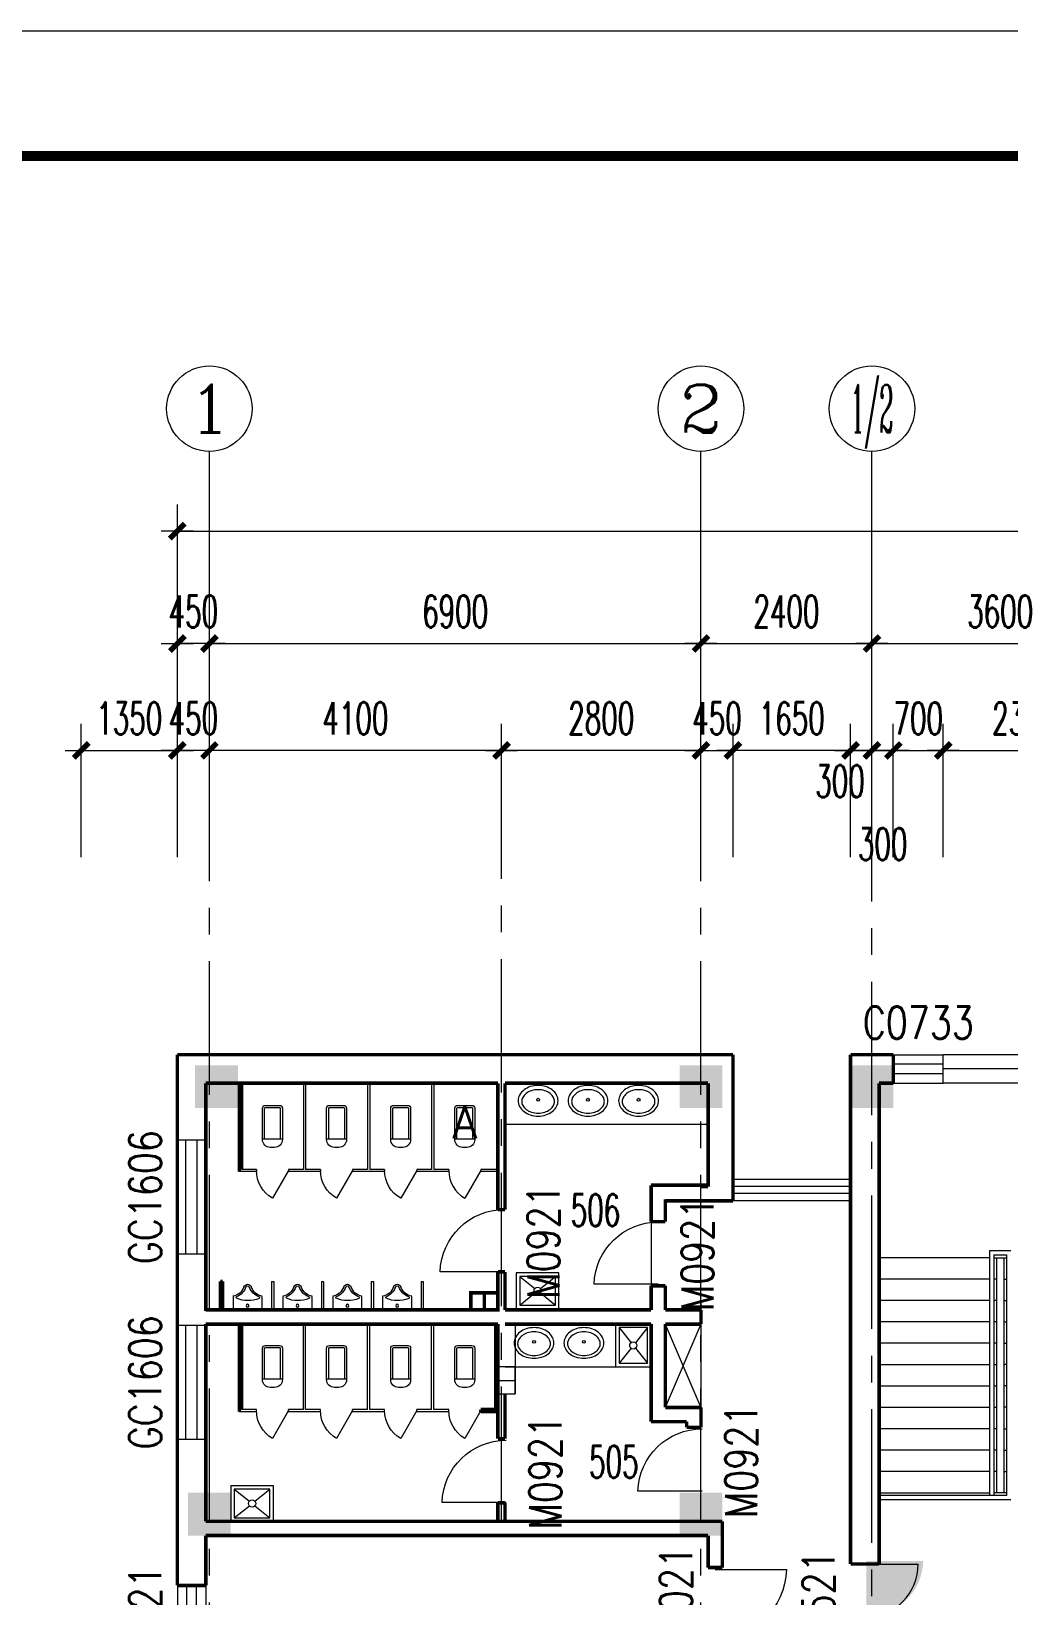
# Model space of a CAD drawing. Extents: x 1575758 to 1999219, y -897052 to -636879.
# Drawn here: x 1888748 to 1902468, y -660952 to -638991 of the extents above; entities that cross this region are included whole.
import ezdxf
from ezdxf.enums import TextEntityAlignment as Align

# ---------------------------------------------------------------- set-up
doc = ezdxf.new("R2010")
doc.units = 0
doc.header["$LTSCALE"] = 1500
doc.header["$MEASUREMENT"] = 0
doc.linetypes.add('CENTER', pattern=[2, 1.25, -0.25, 0.25, -0.25])
doc.linetypes.add('DASH', pattern=[0.35, 0.25, -0.1])
doc.layers.get('0').update_dxf_attribs({"linetype": 'CONTINUOUS', "lineweight": 5})
doc.layers.get('DEFPOINTS').update_dxf_attribs({"linetype": 'CONTINUOUS', "lineweight": 5})
for name, color, linetype, lineweight in [('AXIS', 7, 'CONTINUOUS', 5), ('AXIS_TEXT', 7, 'CONTINUOUS', 5), ('COLUMN', 7, 'CONTINUOUS', 5), ('DOTE', 7, 'CENTER', 5), ('LVTRY', 7, 'CONTINUOUS', 5), ('LVTRY_WINDOW', 7, 'CONTINUOUS', 5), ('PUB_DIM', 7, 'CONTINUOUS', 5), ('STAIR', 7, 'CONTINUOUS', 0), ('U型玻璃', 7, 'CONTINUOUS', 5), ('WALL', 7, 'CONTINUOUS', 5), ('WINDOW', 7, 'CONTINUOUS', 0), ('WINDOW_TEXT', 7, 'CONTINUOUS', 5), ('我的', 7, 'CONTINUOUS', 5)]:
    doc.layers.add(name, color=color, linetype=linetype, lineweight=lineweight)
doc.layers.add('防火门', color=10, linetype='CONTINUOUS')
doc.styles.add('_SIMPLEX', font='SIMPLEX.shx', dxfattribs={"width": 0.6})
doc.styles.add('COMPLEX', font='COMPLEX')
doc.styles.add('DIM_FONT', font='romans.shx', dxfattribs={"width": 0.6})
doc.styles.add('SIMPLEX', font='SIMPLEX.SHX', dxfattribs={"width": 0.6})
doc.dimstyles.new('NORMAL', dxfattribs={"dimscale": 1.5, "dimtxt": 300, "dimasz": 1, "dimexe": 250, "dimexo": 300, "dimgap": 150, "dimtad": 1, "dimdec": 0, "dimdsep": 46, "dimtxsty": 'DIM_FONT', "dimblk1": '_DIMX', "dimblk2": '_DIMX', "dimsah": 1, "dimcen": 2.5, "dimdle": 0.3, "dimclrd": 256, "dimclre": 256, "dimclrt": 256, "dimadec": 0, "dimazin": 0, "dimtfac": 1, "dimtdec": 0, "dimtix": 1, "dimtmove": 2, "dimatfit": 3, "dimldrblk": '_DIMX', "dimfxl": 1, "dimtvp": 1, "dimtolj": 1, "dimtzin": 0, "dimlwd": -1, "dimlwe": -1, "dimarcsym": 0})

# ---------------------------------------------------------------- blocks, each defined once
blk = doc.blocks.new('_FZH')
blk.add_solid([(0.5, -0.5), (-0.5, -0.5), (0.5, 0.5), (-0.5, 0.5)])
blk = doc.blocks.new('M_A2ZXL')
blk.add_line((-0.472, 0), (-0.472, -1))
blk.add_arc((-0.5, 0), 1, 271.6231, 0)
blk = doc.blocks.new('_GCBLK')
at = {"linetype": 'DASH'}
for p, q in [((-0.5, -0.5), (-0.5, 0.5)), ((0.5, -0.5), (0.5, 0.5)), ((-0.5, 0.2), (0.5, 0.2)), ((-0.5, -0.2), (0.5, -0.2))]:
    blk.add_line(p, q, dxfattribs=at)
at = {"layer": 'WINDOW_TEXT', "style": 'SIMPLEX', "flags": 9}
blk.add_attdef('A', text='', height=1, dxfattribs=at).set_placement((0, 1.5), align=Align.MIDDLE)
blk = doc.blocks.new('_WBLK')
for p, q in [((-0.5, 0.5), (0.5, 0.5)), ((0.5, 0.167), (-0.5, 0.167)), ((0.5, -0.167), (-0.5, -0.167)), ((-0.5, -0.5), (0.5, -0.5))]:
    blk.add_line(p, q)
at = {"layer": 'WINDOW_TEXT', "style": 'SIMPLEX', "flags": 9}
blk.add_attdef('A', text='', height=1, dxfattribs=at).set_placement((0, 1.5), align=Align.MIDDLE)
blk = doc.blocks.new('M_A3PTU')
for p, q in [((-0.5, 0), (-0.499, -0.498)), ((0.5, 0), (0.499, -0.498))]:
    blk.add_line(p, q)
for centre, start, end in [((-0.498, -0.001), 269.885, 0.0763), ((0.498, -0.001), 179.9237, 270.115)]:
    blk.add_arc(centre, 0.498, start, end)
blk = doc.blocks.new('_AXISO')
blk.add_circle((0, 0), 0.5)
at = {"layer": 'AXIS_TEXT', "style": 'COMPLEX', "width": 1.041667}
blk.add_attdef('A', text='', height=0.56, dxfattribs=at).set_placement((-0.25, -0.28), (0.25, -0.28), align=Align.FIT)
blk = doc.blocks.new('_DIMX')
blk.add_line((-150, 0), (150, 0))
at = {"const_width": 50}
blk.add_lwpolyline([(-70, -70), (70, 70)], dxfattribs=at)
blk = doc.blocks.new('*D1419')
at = {"layer": 'AXIS'}
for p, q in [((1891248, -650286), (1891248, -647211)), ((1898148, -650286), (1898148, -647211)), ((1891249, -647586), (1898146, -647586))]:
    blk.add_line(p, q, dxfattribs=at)
at = {"layer": 'DEFPOINTS', "color": 0, "lineweight": 5}
for p in [(1898148, -647586), (1891248, -650736), (1898148, -650736)]:
    blk.add_point(p, dxfattribs=at)
at = {"layer": 'AXIS', "xscale": 1.5, "yscale": 1.5, "zscale": 1.5, "rotation": 180}
blk.add_blockref('_DIMX', (1891248, -647586), dxfattribs=at)
at = {"layer": 'AXIS', "xscale": 1.5, "yscale": 1.5, "zscale": 1.5}
blk.add_blockref('_DIMX', (1898148, -647586), dxfattribs=at)
at = {"layer": 'AXIS', "insert": (1894698, -647136), "char_height": 450, "attachment_point": 5, "style": 'DIM_FONT'}
blk.add_mtext('\\A1;6900', dxfattribs=at)
blk = doc.blocks.new('*D1420')
at = {"layer": 'AXIS'}
for p, q in [((1898148, -650286), (1898148, -647211)), ((1900548, -650286), (1900548, -647211)), ((1898149, -647586), (1900546, -647586))]:
    blk.add_line(p, q, dxfattribs=at)
at = {"layer": 'DEFPOINTS', "color": 0, "lineweight": 5}
for p in [(1900548, -647586), (1898148, -650736), (1900548, -650736)]:
    blk.add_point(p, dxfattribs=at)
at = {"layer": 'AXIS', "xscale": 1.5, "yscale": 1.5, "zscale": 1.5, "rotation": 180}
blk.add_blockref('_DIMX', (1898148, -647586), dxfattribs=at)
at = {"layer": 'AXIS', "xscale": 1.5, "yscale": 1.5, "zscale": 1.5}
blk.add_blockref('_DIMX', (1900548, -647586), dxfattribs=at)
at = {"layer": 'AXIS', "insert": (1899348, -647136), "char_height": 450, "attachment_point": 5, "style": 'DIM_FONT'}
blk.add_mtext('\\A1;2400', dxfattribs=at)
blk = doc.blocks.new('*D1426')
at = {"layer": 'AXIS'}
for p, q in [((1900548, -650286), (1900548, -647211)), ((1904148, -650286), (1904148, -647211)), ((1900549, -647586), (1904146, -647586))]:
    blk.add_line(p, q, dxfattribs=at)
at = {"layer": 'DEFPOINTS', "color": 0, "lineweight": 5}
for p in [(1904148, -647586), (1900548, -650736), (1904148, -650736)]:
    blk.add_point(p, dxfattribs=at)
at = {"layer": 'AXIS', "xscale": 1.5, "yscale": 1.5, "zscale": 1.5, "rotation": 180}
blk.add_blockref('_DIMX', (1900548, -647586), dxfattribs=at)
at = {"layer": 'AXIS', "xscale": 1.5, "yscale": 1.5, "zscale": 1.5}
blk.add_blockref('_DIMX', (1904148, -647586), dxfattribs=at)
at = {"layer": 'AXIS', "insert": (1902348, -647136), "char_height": 450, "attachment_point": 5, "style": 'DIM_FONT'}
blk.add_mtext('\\A1;3600', dxfattribs=at)
blk = doc.blocks.new('*D1433')
at = {"layer": 'DEFPOINTS', "color": 0, "lineweight": 5}
for p in [(1900248, -649086), (1900248, -651036), (1900548, -651036)]:
    blk.add_point(p, dxfattribs=at)
at = {"layer": 'PUB_DIM'}
for p, q in [((1900248, -650586), (1900248, -648711)), ((1900548, -650586), (1900548, -648711)), ((1900246, -649086), (1900245, -649086)), ((1900548, -649086), (1900248, -649086)), ((1900549, -649086), (1900551, -649086))]:
    blk.add_line(p, q, dxfattribs=at)
at = {"layer": 'PUB_DIM', "xscale": 1.5, "yscale": 1.5, "zscale": 1.5}
for p, rotation in [((1900248, -649086), 8.756855357630192e-05), ((1900548, -649086), 180.0000875685536)]:
    blk.add_blockref('_DIMX', p, dxfattribs=dict(at, rotation=rotation))
at = {"layer": 'PUB_DIM', "insert": (1900100, -649518), "char_height": 450, "attachment_point": 5, "rotation": 0.0001, "style": 'DIM_FONT'}
blk.add_mtext('\\A1;300', dxfattribs=at)
blk = doc.blocks.new('*D1434')
at = {"layer": 'DEFPOINTS', "color": 0, "lineweight": 5}
for p in [(1898598, -649086), (1898598, -651036), (1900248, -651036)]:
    blk.add_point(p, dxfattribs=at)
at = {"layer": 'PUB_DIM'}
for p, q in [((1898598, -650586), (1898598, -648711)), ((1900248, -650586), (1900248, -648711)), ((1900246, -649086), (1898599, -649086))]:
    blk.add_line(p, q, dxfattribs=at)
at = {"layer": 'PUB_DIM', "xscale": 1.5, "yscale": 1.5, "zscale": 1.5}
for p, rotation in [((1898598, -649086), 179.9999999999959), ((1900248, -649086), 359.999999999996)]:
    blk.add_blockref('_DIMX', p, dxfattribs=dict(at, rotation=rotation))
at = {"layer": 'PUB_DIM', "insert": (1899423, -648636), "char_height": 450, "attachment_point": 5, "style": 'DIM_FONT'}
blk.add_mtext('\\A1;1650', dxfattribs=at)
blk = doc.blocks.new('*D1435')
at = {"layer": 'DEFPOINTS', "color": 0, "lineweight": 5}
for p in [(1895348, -649086), (1895348, -651036), (1898148, -651036)]:
    blk.add_point(p, dxfattribs=at)
at = {"layer": 'PUB_DIM'}
for p, q in [((1895348, -650586), (1895348, -648711)), ((1898148, -650586), (1898148, -648711)), ((1898146, -649086), (1895349, -649086))]:
    blk.add_line(p, q, dxfattribs=at)
at = {"layer": 'PUB_DIM', "xscale": 1.5, "yscale": 1.5, "zscale": 1.5}
for p, rotation in [((1895348, -649086), 180.0000079412416), ((1898148, -649086), 7.941241584319416e-06)]:
    blk.add_blockref('_DIMX', p, dxfattribs=dict(at, rotation=rotation))
at = {"layer": 'PUB_DIM', "insert": (1896748, -648636), "char_height": 450, "attachment_point": 5, "rotation": 0, "style": 'DIM_FONT'}
blk.add_mtext('\\A1;2800', dxfattribs=at)
blk = doc.blocks.new('*D1456')
at = {"layer": 'AXIS'}
for p, q in [((1890798, -650433), (1890798, -645632)), ((1968748, -650128), (1968748, -645632)), ((1890799, -646007), (1968746, -646007))]:
    blk.add_line(p, q, dxfattribs=at)
at = {"layer": 'DEFPOINTS', "color": 0, "lineweight": 5}
for p in [(1968748, -646007), (1968748, -650578), (1890798, -650883)]:
    blk.add_point(p, dxfattribs=at)
at = {"layer": 'AXIS', "xscale": 1.5, "yscale": 1.5, "zscale": 1.5, "rotation": 180}
blk.add_blockref('_DIMX', (1890798, -646007), dxfattribs=at)
at = {"layer": 'AXIS', "xscale": 1.5, "yscale": 1.5, "zscale": 1.5}
blk.add_blockref('_DIMX', (1968748, -646007), dxfattribs=at)
at = {"layer": 'AXIS', "insert": (1929773, -645557), "char_height": 450, "attachment_point": 5, "style": 'DIM_FONT'}
blk.add_mtext('\\A1;77950', dxfattribs=at)
blk = doc.blocks.new('*D1458')
at = {"layer": 'DEFPOINTS', "color": 0, "lineweight": 5}
for p in [(1890798, -649086), (1889448, -651036), (1890798, -651036)]:
    blk.add_point(p, dxfattribs=at)
at = {"layer": 'PUB_DIM'}
for p, q in [((1889448, -650586), (1889448, -648711)), ((1890798, -650586), (1890798, -648711)), ((1889446, -649086), (1889445, -649086)), ((1889448, -649086), (1890798, -649086)), ((1890799, -649086), (1890801, -649086))]:
    blk.add_line(p, q, dxfattribs=at)
at = {"layer": 'PUB_DIM', "xscale": 1.5, "yscale": 1.5, "zscale": 1.5}
blk.add_blockref('_DIMX', (1889448, -649086), dxfattribs=at)
at = {"layer": 'PUB_DIM', "xscale": 1.5, "yscale": 1.5, "zscale": 1.5, "rotation": 180}
blk.add_blockref('_DIMX', (1890798, -649086), dxfattribs=at)
at = {"layer": 'PUB_DIM', "insert": (1890123, -648636), "char_height": 450, "attachment_point": 5, "style": 'DIM_FONT'}
blk.add_mtext('\\A1;1350', dxfattribs=at)
blk = doc.blocks.new('*D1459')
at = {"layer": 'AXIS'}
for p, q in [((1890798, -650286), (1890798, -647211)), ((1891248, -650286), (1891248, -647211)), ((1890796, -647586), (1890795, -647586)), ((1891248, -647586), (1890798, -647586)), ((1891249, -647586), (1891251, -647586))]:
    blk.add_line(p, q, dxfattribs=at)
at = {"layer": 'DEFPOINTS', "color": 0, "lineweight": 5}
for p in [(1890798, -647586), (1890798, -650736), (1891248, -650736)]:
    blk.add_point(p, dxfattribs=at)
at = {"layer": 'AXIS', "xscale": 1.5, "yscale": 1.5, "zscale": 1.5}
blk.add_blockref('_DIMX', (1890798, -647586), dxfattribs=at)
at = {"layer": 'AXIS', "xscale": 1.5, "yscale": 1.5, "zscale": 1.5, "rotation": 180}
blk.add_blockref('_DIMX', (1891248, -647586), dxfattribs=at)
at = {"layer": 'AXIS', "insert": (1891023, -647136), "char_height": 450, "attachment_point": 5, "style": 'DIM_FONT'}
blk.add_mtext('\\A1;450', dxfattribs=at)
blk = doc.blocks.new('*D1460')
at = {"layer": 'DEFPOINTS', "color": 0, "lineweight": 5}
for p in [(1890798, -649086), (1890798, -651036), (1891248, -651036)]:
    blk.add_point(p, dxfattribs=at)
at = {"layer": 'PUB_DIM'}
for p, q in [((1890798, -650586), (1890798, -648711)), ((1891248, -650586), (1891248, -648711)), ((1890796, -649086), (1890795, -649086)), ((1891248, -649086), (1890798, -649086)), ((1891249, -649086), (1891251, -649086))]:
    blk.add_line(p, q, dxfattribs=at)
at = {"layer": 'PUB_DIM', "xscale": 1.5, "yscale": 1.5, "zscale": 1.5}
for p, rotation in [((1890798, -649086), 0.0001217643675367015), ((1891248, -649086), 180.0001217643675)]:
    blk.add_blockref('_DIMX', p, dxfattribs=dict(at, rotation=rotation))
at = {"layer": 'PUB_DIM', "insert": (1891023, -648636), "char_height": 450, "attachment_point": 5, "rotation": 0.0001, "style": 'DIM_FONT'}
blk.add_mtext('\\A1;450', dxfattribs=at)
blk = doc.blocks.new('*D1461')
at = {"layer": 'DEFPOINTS', "color": 0, "lineweight": 5}
for p in [(1898598, -649086), (1898148, -651036), (1898598, -651036)]:
    blk.add_point(p, dxfattribs=at)
at = {"layer": 'PUB_DIM'}
for p, q in [((1898148, -650586), (1898148, -648711)), ((1898598, -650586), (1898598, -648711)), ((1898146, -649086), (1898145, -649086)), ((1898148, -649086), (1898598, -649086)), ((1898599, -649086), (1898601, -649086))]:
    blk.add_line(p, q, dxfattribs=at)
at = {"layer": 'PUB_DIM', "xscale": 1.5, "yscale": 1.5, "zscale": 1.5}
for p, rotation in [((1898148, -649086), 0.0001623559828178855), ((1898598, -649086), 180.0001623559828)]:
    blk.add_blockref('_DIMX', p, dxfattribs=dict(at, rotation=rotation))
at = {"layer": 'PUB_DIM', "insert": (1898373, -648636), "char_height": 450, "attachment_point": 5, "rotation": 0.0002, "style": 'DIM_FONT'}
blk.add_mtext('\\A1;450', dxfattribs=at)
blk = doc.blocks.new('*D1480')
at = {"layer": 'DEFPOINTS', "color": 0, "lineweight": 5}
for p in [(1901548, -649087), (1900848, -651037), (1901548, -651037)]:
    blk.add_point(p, dxfattribs=at)
at = {"layer": 'PUB_DIM'}
for p, q in [((1900848, -650587), (1900848, -648712)), ((1901548, -650587), (1901548, -648712)), ((1900846, -649087), (1900845, -649087)), ((1900848, -649087), (1901548, -649087)), ((1901549, -649087), (1901551, -649087))]:
    blk.add_line(p, q, dxfattribs=at)
at = {"layer": 'PUB_DIM', "xscale": 1.5, "yscale": 1.5, "zscale": 1.5}
blk.add_blockref('_DIMX', (1900848, -649087), dxfattribs=at)
at = {"layer": 'PUB_DIM', "xscale": 1.5, "yscale": 1.5, "zscale": 1.5, "rotation": 180}
blk.add_blockref('_DIMX', (1901548, -649087), dxfattribs=at)
at = {"layer": 'PUB_DIM', "insert": (1901198, -648637), "char_height": 450, "attachment_point": 5, "style": 'DIM_FONT'}
blk.add_mtext('\\A1;700', dxfattribs=at)
blk = doc.blocks.new('*D1482')
at = {"layer": 'DEFPOINTS', "color": 0, "lineweight": 5}
for p in [(1900548, -649087), (1900548, -651037), (1900848, -651037)]:
    blk.add_point(p, dxfattribs=at)
at = {"layer": 'PUB_DIM'}
for p, q in [((1900548, -650587), (1900548, -648712)), ((1900848, -650587), (1900848, -648712)), ((1900546, -649087), (1900545, -649087)), ((1900848, -649087), (1900548, -649087)), ((1900849, -649087), (1900851, -649087))]:
    blk.add_line(p, q, dxfattribs=at)
at = {"layer": 'PUB_DIM', "xscale": 1.5, "yscale": 1.5, "zscale": 1.5}
blk.add_blockref('_DIMX', (1900548, -649087), dxfattribs=at)
at = {"layer": 'PUB_DIM', "xscale": 1.5, "yscale": 1.5, "zscale": 1.5, "rotation": 180}
blk.add_blockref('_DIMX', (1900848, -649087), dxfattribs=at)
at = {"layer": 'PUB_DIM', "insert": (1900698, -650401), "char_height": 450, "attachment_point": 5, "style": 'DIM_FONT'}
blk.add_mtext('\\A1;300', dxfattribs=at)
blk = doc.blocks.new('*D1762')
at = {"layer": 'DEFPOINTS', "color": 0, "lineweight": 5}
for p in [(1903848, -649087), (1901548, -651037), (1903848, -651037)]:
    blk.add_point(p, dxfattribs=at)
at = {"layer": 'PUB_DIM'}
for p, q in [((1901548, -650587), (1901548, -648712)), ((1903848, -650587), (1903848, -648712)), ((1901549, -649087), (1903846, -649087))]:
    blk.add_line(p, q, dxfattribs=at)
at = {"layer": 'PUB_DIM', "xscale": 1.5, "yscale": 1.5, "zscale": 1.5, "rotation": 180}
blk.add_blockref('_DIMX', (1901548, -649087), dxfattribs=at)
at = {"layer": 'PUB_DIM', "xscale": 1.5, "yscale": 1.5, "zscale": 1.5}
blk.add_blockref('_DIMX', (1903848, -649087), dxfattribs=at)
at = {"layer": 'PUB_DIM', "insert": (1902698, -648637), "char_height": 450, "attachment_point": 5, "style": 'DIM_FONT'}
blk.add_mtext('\\A1;2300', dxfattribs=at)
blk = doc.blocks.new('_LV6')
for p, q in [((-140, -340), (-140, -780)), ((-110, -340), (-110, -770)), ((100, -300), (-100, -300)), ((100, -330), (-100, -330)), ((110, -770), (110, -340)), ((140, -780), (140, -340)), ((140, -770), (-140, -770)), ((-30, -890), (30, -890))]:
    blk.add_line(p, q)
for centre, radius, start, end in [((-100, -340), 40, 90, 180), ((-100, -340), 10, 90, 180), ((100, -340), 40, 0, 90), ((100, -340), 10, 0, 90), ((-30, -780), 110, 180, 270), ((30, -780), 110, 270, 0)]:
    blk.add_arc(centre, radius, start, end)
blk = doc.blocks.new('_DBLK')
blk.add_line((-0.5, 0), (0, -0.866))
blk.add_arc((-0.5, 0), 1, 300, 0)
at = {"layer": 'WINDOW_TEXT', "style": 'SIMPLEX', "flags": 9}
blk.add_attdef('A', text='', height=1, dxfattribs=at).set_placement((0, 1.5), align=Align.MIDDLE)
blk = doc.blocks.new('_LV3')
for points in [[(280, -265, 0.12431), (260, -186, 0.105707), (198, -113, 0.086941), (110, -67, 0.077137), (0, -50, 0.077137), (-110, -67, 0.086941), (-198, -113, 0.105707), (-260, -186, 0.12431), (-280, -265, 0.12431), (-260, -344, 0.105707), (-198, -417, 0.086941), (-110, -463, 0.077137), (0, -480, 0.077137), (110, -463, 0.086941), (198, -417, 0.105707), (260, -344, 0.12431)], [(230, -275, 0.12431), (216, -220, 0.105707), (168, -163, 0.086941), (95, -125, 0.077137), (0, -110, 0.077137), (-95, -125, 0.086941), (-168, -163, 0.105707), (-216, -220, 0.12431), (-230, -275, 0.12431), (-216, -330, 0.105707), (-168, -387, 0.086941), (-95, -425, 0.077137), (0, -440, 0.077137), (95, -425, 0.086941), (168, -387, 0.105707), (216, -330, 0.12431)]]:
    blk.add_lwpolyline(points, format="xyb", close=True)
blk.add_circle((0, -250), 20)
blk = doc.blocks.new('_LV8')
for p, q in [((-205, 0), (205, 0)), ((-205, -191), (-205, 0)), ((205, 0), (205, -191))]:
    blk.add_line(p, q)
blk.add_circle((0, -60), 20)
for centre, radius, start, end in [((-243, -391), 203, 19.2639, 79.2894), ((-152, -175), 10, 114.1084, 248.1394), ((5, -526), 395, 66.6675, 114.1084), ((-243, -401), 233, 19.2639, 68.1394), ((243, -401), 233, 110.4941, 160.7361), ((243, -391), 203, 100.7106, 160.7361), ((158, -173), 10, 290.4941, 66.6675), ((0, -306), 54, 199.2639, 269.7777), ((0, -316), 24, 199.2639, 269.4998), ((0, -306), 54, 270.2223, 340.7361), ((0, -316), 24, 270.5002, 340.7361)]:
    blk.add_arc(centre, radius, start, end)
blk = doc.blocks.new('_LV12')
for p, q in [((-250, -50), (-39, -219)), ((39, -219), (250, -50)), ((-250, -450), (-39, -281)), ((39, -281), (250, -450))]:
    blk.add_line(p, q)
for points in [[(300, -500), (300, 0), (-300, 0), (-300, -500)], [(250, -450), (250, -50), (-250, -50), (-250, -450)]]:
    blk.add_lwpolyline(points, close=True)
blk.add_circle((0, -250), 50)
blk = doc.blocks.new('*D2274')
at = {"layer": 'DEFPOINTS', "color": 0, "lineweight": 5}
for p in [(1891248, -649086), (1891248, -651036), (1895348, -651036)]:
    blk.add_point(p, dxfattribs=at)
at = {"layer": 'PUB_DIM'}
for p, q in [((1891248, -650586), (1891248, -648711)), ((1895348, -650586), (1895348, -648711)), ((1895346, -649086), (1891249, -649086))]:
    blk.add_line(p, q, dxfattribs=at)
at = {"layer": 'PUB_DIM', "xscale": 1.5, "yscale": 1.5, "zscale": 1.5}
for p, rotation in [((1891248, -649086), 180.0000079412412), ((1895348, -649086), 7.941241264575183e-06)]:
    blk.add_blockref('_DIMX', p, dxfattribs=dict(at, rotation=rotation))
at = {"layer": 'PUB_DIM', "insert": (1893298, -648636), "char_height": 450, "attachment_point": 5, "rotation": 0, "style": 'DIM_FONT'}
blk.add_mtext('\\A1;4100', dxfattribs=at)

msp = doc.modelspace()

# ---------------------------------------------------------------- hatches: boundary and pattern name
at = {"layer": '防火门'}
msp.add_hatch(color=256, dxfattribs=at).paths.add_polyline_path([(1900468.9, -660463), (1901268.6, -660463, -0.4059403), (1900468.9, -661240.3)])

# ---------------------------------------------------------------- linework, layer by layer
msp.add_line((1895057.8, -654983.9), (1894832.8, -655373.6))
msp.add_arc((1895057.8, -654983.9), 450, 180, 240)
at = {"layer": 'AXIS'}
for p, q in [((1891247.8, -650736.4), (1891247.8, -644888.5)), ((1898147.8, -650736.4), (1898147.8, -644888.5)), ((1900547.8, -650736.4), (1900547.8, -644888.5))]:
    msp.add_line(p, q, dxfattribs=at)
at = {"layer": 'AXIS', "color": 250}
msp.add_lwpolyline([(1862498, -638991.1), (1862498, -740304.5), (1999218.5, -740304.5), (1999218.5, -638991.1)], close=True, dxfattribs=at)
at = {"layer": 'AXIS', "color": 0, "const_width": 140.2}
msp.add_lwpolyline([(1864250.8, -640743.9), (1864250.8, -738551.6), (1997465.7, -738551.6), (1997465.7, -640743.9)], close=True, dxfattribs=at)
at = {"layer": 'DOTE'}
for p, q in [((1895347.8, -659889.3), (1895347.8, -650132.7)), ((1891247.8, -713920.8), (1891247.8, -650709.5)), ((1898147.8, -713920.8), (1898147.8, -650709.5)), ((1900547.8, -696208), (1900547.8, -650709.5))]:
    msp.add_line(p, q, dxfattribs=at)
at = {"layer": 'LVTRY'}
for p, q in [((1892567.8, -653768.9), (1892567.8, -654968.9)), ((1892597.8, -653768.9), (1892597.8, -654968.9)), ((1893467.8, -653768.9), (1893467.8, -654968.9)), ((1893497.8, -653768.9), (1893497.8, -654968.9)), ((1894367.8, -653768.9), (1894367.8, -654968.9)), ((1894397.8, -653768.9), (1894397.8, -654968.9)), ((1898247.8, -654339.3), (1895397.8, -654339.3)), ((1891907.8, -654998.9), (1891667.8, -654998.9)), ((1891907.8, -654968.9), (1891697.8, -654968.9)), ((1891907.8, -654968.9), (1891907.8, -654998.9)), ((1892357.8, -654968.9), (1892357.8, -654998.9)), ((1892567.8, -654968.9), (1892357.8, -654968.9)), ((1892807.8, -654998.9), (1892357.8, -654998.9)), ((1892807.8, -654968.9), (1892597.8, -654968.9)), ((1892807.8, -654968.9), (1892807.8, -654998.9)), ((1893257.8, -654968.9), (1893257.8, -654998.9)), ((1893467.8, -654968.9), (1893257.8, -654968.9)), ((1893707.8, -654998.9), (1893257.8, -654998.9)), ((1893707.8, -654968.9), (1893497.8, -654968.9)), ((1893707.8, -654968.9), (1893707.8, -654998.9)), ((1894157.8, -654968.9), (1894157.8, -654998.9)), ((1894367.8, -654968.9), (1894157.8, -654968.9)), ((1894607.8, -654998.9), (1894157.8, -654998.9)), ((1894607.8, -654968.9), (1894397.8, -654968.9)), ((1894607.8, -654968.9), (1894607.8, -654998.9)), ((1895057.8, -654968.9), (1895057.8, -654998.9)), ((1895267.8, -654968.9), (1895057.8, -654968.9)), ((1895297.8, -654998.9), (1895057.8, -654998.9)), ((1892120.2, -656541.1), (1892120.2, -656941.1)), ((1892120.2, -656541.1), (1892150.2, -656541.1)), ((1892150.2, -656541.1), (1892150.2, -656941.1)), ((1892820.2, -656541.1), (1892820.2, -656941.1)), ((1892820.2, -656541.1), (1892850.2, -656541.1)), ((1892850.2, -656541.1), (1892850.2, -656941.1)), ((1893520.2, -656541.1), (1893520.2, -656941.1)), ((1893520.2, -656541.1), (1893550.2, -656541.1)), ((1893550.2, -656541.1), (1893550.2, -656941.1)), ((1894220.2, -656541.1), (1894220.2, -656941.1)), ((1894220.2, -656541.1), (1894250.2, -656541.1)), ((1894250.2, -656541.1), (1894250.2, -656941.1)), ((1898147.8, -656839.3), (1898147.8, -658489.3)), ((1892567.8, -658339.3), (1892567.8, -657139.3)), ((1892597.8, -658339.3), (1892597.8, -657139.3)), ((1893467.8, -658339.3), (1893467.8, -657139.3)), ((1893497.8, -658339.3), (1893497.8, -657139.3)), ((1894367.8, -658339.3), (1894367.8, -657139.3)), ((1894397.8, -658339.3), (1894397.8, -657139.3)), ((1895397.8, -657739.3), (1897447.8, -657739.3)), ((1891907.8, -658369.3), (1891667.8, -658369.3)), ((1891907.8, -658339.3), (1891697.8, -658339.3)), ((1891907.8, -658369.3), (1891907.8, -658339.3)), ((1892357.8, -658369.3), (1892357.8, -658339.3)), ((1892567.8, -658339.3), (1892357.8, -658339.3)), ((1892807.8, -658369.3), (1892357.8, -658369.3)), ((1892807.8, -658339.3), (1892597.8, -658339.3)), ((1892807.8, -658369.3), (1892807.8, -658339.3)), ((1893257.8, -658369.3), (1893257.8, -658339.3)), ((1893467.8, -658339.3), (1893257.8, -658339.3)), ((1893707.8, -658369.3), (1893257.8, -658369.3)), ((1893707.8, -658339.3), (1893497.8, -658339.3)), ((1893707.8, -658369.3), (1893707.8, -658339.3)), ((1894157.8, -658369.3), (1894157.8, -658339.3)), ((1894367.8, -658339.3), (1894157.8, -658339.3)), ((1894607.8, -658369.3), (1894157.8, -658369.3)), ((1894607.8, -658339.3), (1894397.8, -658339.3)), ((1894607.8, -658369.3), (1894607.8, -658339.3))]:
    msp.add_line(p, q, dxfattribs=at)
at = {"layer": 'LVTRY', "const_width": 50}
for points in [[(1891667.8, -653768.9), (1891667.8, -654998.9)], [(1891697.8, -653768.9), (1891697.8, -654968.9)], [(1891402.7, -656541.1), (1891432.7, -656541.1)], [(1891402.7, -656541.1), (1891402.7, -656941.1)], [(1891432.7, -656541.1), (1891432.7, -656941.1)], [(1891667.8, -658369.3), (1891667.8, -657139.3)], [(1891697.8, -658339.3), (1891697.8, -657139.3)], [(1895267.8, -658339.3), (1895267.8, -657139.3)], [(1895297.8, -658369.3), (1895297.8, -657139.3)], [(1895267.8, -658339.3), (1895057.8, -658339.3)], [(1895057.8, -658369.3), (1895057.8, -658339.3)], [(1895297.8, -658369.3), (1895057.8, -658369.3)]]:
    msp.add_lwpolyline(points, dxfattribs=at)
at = {"layer": 'STAIR'}
for p, q in [((1897447.8, -655651.3), (1897447.8, -656651.3)), ((1902197.8, -656107.9), (1902197.8, -659547.9)), ((1902197.8, -656107.9), (1902497.8, -656107.9)), ((1902257.8, -656167.9), (1902257.8, -659547.9)), ((1902257.8, -656167.9), (1902437.8, -656167.9)), ((1902437.8, -656167.9), (1902437.8, -659547.9)), ((1902197.8, -656207.9), (1900647.8, -656207.9)), ((1902257.8, -656207.9), (1902437.8, -656207.9)), ((1902297.8, -656207.9), (1902297.8, -659507.9)), ((1902397.8, -656207.9), (1902397.8, -659507.9)), ((1902197.8, -656507.9), (1900647.8, -656507.9)), ((1902297.8, -656507.9), (1902257.8, -656507.9)), ((1902397.8, -656507.9), (1902437.8, -656507.9)), ((1902197.8, -656807.9), (1900647.8, -656807.9)), ((1902297.8, -656807.9), (1902257.8, -656807.9)), ((1902397.8, -656807.9), (1902437.8, -656807.9)), ((1902197.8, -657107.9), (1900647.8, -657107.9)), ((1902297.8, -657107.9), (1902257.8, -657107.9)), ((1902397.8, -657107.9), (1902437.8, -657107.9)), ((1902197.8, -657407.9), (1900647.8, -657407.9)), ((1902297.8, -657407.9), (1902257.8, -657407.9)), ((1902397.8, -657407.9), (1902437.8, -657407.9)), ((1900647.8, -657707.9), (1902197.8, -657707.9)), ((1902257.8, -657707.9), (1902297.8, -657707.9)), ((1902437.8, -657707.9), (1902397.8, -657707.9)), ((1900647.8, -658007.9), (1902197.8, -658007.9)), ((1902257.8, -658007.9), (1902297.8, -658007.9)), ((1902437.8, -658007.9), (1902397.8, -658007.9)), ((1900647.8, -658307.9), (1902197.8, -658307.9)), ((1902257.8, -658307.9), (1902297.8, -658307.9)), ((1902437.8, -658307.9), (1902397.8, -658307.9)), ((1902197.8, -658607.9), (1900647.8, -658607.9)), ((1902297.8, -658607.9), (1902257.8, -658607.9)), ((1902397.8, -658607.9), (1902437.8, -658607.9)), ((1902197.8, -658907.9), (1900647.8, -658907.9)), ((1902297.8, -658907.9), (1902257.8, -658907.9)), ((1902397.8, -658907.9), (1902437.8, -658907.9)), ((1902197.8, -659207.9), (1900647.8, -659207.9)), ((1902297.8, -659207.9), (1902257.8, -659207.9)), ((1902397.8, -659207.9), (1902437.8, -659207.9)), ((1900647.8, -659507.9), (1902197.8, -659507.9)), ((1902437.8, -659547.9), (1900647.8, -659547.9)), ((1902497.8, -659607.9), (1900647.8, -659607.9)), ((1902437.8, -659507.9), (1902257.8, -659507.9))]:
    msp.add_line(p, q, dxfattribs=at)
at = {"layer": 'STAIR', "const_width": 50}
msp.add_lwpolyline([(1900647.8, -656207.9), (1900647.8, -659507.9)], dxfattribs=at)
at = {"layer": 'U型玻璃'}
for p, q in [((1900247.8, -655107.9), (1898597.8, -655107.9)), ((1900247.8, -655207.9), (1898597.8, -655207.9)), ((1900247.8, -655207.9), (1898597.8, -655207.9)), ((1900247.8, -655307.9), (1898597.8, -655307.9)), ((1900247.8, -655407.9), (1898597.8, -655407.9))]:
    msp.add_line(p, q, dxfattribs=at)
at = {"layer": 'WALL'}
for p, q in [((1895537.8, -657139.3), (1895537.8, -658119.9)), ((1897647.8, -657139.3), (1898147.8, -658309.3)), ((1898147.8, -657139.3), (1897647.8, -658309.3)), ((1895297.8, -657929.9), (1895537.8, -657929.9))]:
    msp.add_line(p, q, dxfattribs=at)
at = {"layer": 'WALL', "const_width": 50}
for points in [[(1898597.8, -653357.9), (1890797.8, -653357.9)], [(1890797.8, -660807.9), (1890797.8, -653357.9)], [(1898597.8, -655407.9), (1898597.8, -653357.9)], [(1900847.8, -653357.9), (1900247.8, -653357.9)], [(1900247.8, -653357.9), (1900247.8, -660507.9)], [(1900847.8, -653757.9), (1900847.8, -653357.9)], [(1895297.8, -653757.9), (1891197.8, -653757.9)], [(1891197.8, -656957.9), (1891197.8, -653757.9)], [(1895297.8, -655532.4), (1895297.8, -653757.9)], [(1895297.8, -653768.9), (1895297.8, -654998.9)], [(1898247.8, -653757.9), (1895397.8, -653757.9)], [(1895397.8, -653757.9), (1895397.8, -655532.4)], [(1898247.8, -655207.9), (1898247.8, -653757.9)], [(1900847.8, -653757.9), (1900647.8, -653757.9)], [(1900647.8, -660507.9), (1900647.8, -653757.9)], [(1897447.8, -655189.3), (1897447.8, -655701.3)], [(1898247.8, -655189.3), (1897447.8, -655189.3)], [(1898247.8, -655207.9), (1898147.8, -655207.9)], [(1895397.8, -655532.4), (1895297.8, -655532.4)], [(1897647.8, -655389.3), (1897647.8, -655651.3)], [(1897647.8, -655389.3), (1897647.8, -655701.3)], [(1898597.8, -655407.9), (1897647.8, -655407.9)], [(1897447.8, -655701.3), (1897647.8, -655701.3)], [(1895397.8, -656405.8), (1895297.8, -656405.8)], [(1895297.8, -656939.3), (1895297.8, -656405.8)], [(1895397.8, -656405.8), (1895397.8, -656939.3)], [(1897447.8, -656601.3), (1897447.8, -656939.3)], [(1897447.8, -656601.3), (1897647.8, -656601.3)], [(1897647.8, -656601.3), (1897647.8, -656939.3)], [(1894917.8, -656699.3), (1894917.8, -656939.3), (1895297.8, -656939.3), (1895297.8, -656699.3), (1894917.8, -656699.3)], [(1895107.8, -656939.3), (1895107.8, -656699.3)], [(1895297.8, -656939.3), (1891197.8, -656939.3)], [(1897447.8, -656939.3), (1895397.8, -656939.3)], [(1898147.8, -656939.3), (1897647.8, -656939.3)], [(1898147.8, -656939.3), (1897647.8, -656939.3)], [(1898147.8, -656939.3), (1898147.8, -657139.3)], [(1898147.8, -656939.3), (1898147.8, -657139.3)], [(1895297.8, -657139.3), (1891197.8, -657139.3)], [(1891197.8, -657157.9), (1891197.8, -659907.9)], [(1895297.8, -658749.3), (1895297.8, -657139.3)], [(1897447.8, -657139.3), (1895397.8, -657139.3)], [(1897447.8, -657139.3), (1897447.8, -658509.4)], [(1898147.8, -657139.3), (1897647.8, -657139.3)], [(1898147.8, -657139.3), (1897647.8, -657139.3)], [(1897647.8, -657139.3), (1897647.8, -658309.3)], [(1895397.8, -658119.9), (1895397.8, -658749.3)], [(1897647.8, -658309.3), (1898147.8, -658309.3)], [(1898147.8, -658309.3), (1898147.8, -658589.3)], [(1897447.8, -658509.4), (1897947.8, -658509.4)], [(1897947.8, -658509.4), (1897947.8, -658589.3)], [(1897947.8, -658589.3), (1898147.8, -658589.3)], [(1898147.8, -658509.3), (1898147.8, -658589.3)], [(1895397.8, -658749.3), (1895297.8, -658749.3)], [(1895397.8, -659649.3), (1895297.8, -659649.3)], [(1895297.8, -659889.3), (1895297.8, -659649.3)], [(1895397.8, -659649.3), (1895397.8, -659889.3)], [(1898447.8, -659907.9), (1898447.8, -660557.9)], [(1891197.8, -660107.9), (1891197.8, -660807.9)], [(1891197.8, -660107.9), (1898247.8, -660107.9)], [(1898247.8, -660107.9), (1898247.8, -660557.9)], [(1898247.8, -660557.9), (1898447.8, -660557.9)], [(1900247.8, -660507.9), (1900647.8, -660507.9)], [(1891197.8, -660807.9), (1890797.8, -660807.9)]]:
    msp.add_lwpolyline(points, dxfattribs=at)
at = {"layer": 'WALL', "const_width": 50, "elevation": 0}
msp.add_lwpolyline([(1891197.8, -657439.3), (1891197.8, -657139.3)], dxfattribs=at)
at = {"layer": 'WALL'}
msp.add_lwpolyline([(1895537.8, -657739.9), (1895297.8, -657739.9), (1895297.8, -658119.9), (1895537.8, -658119.9), (1895537.8, -657739.9)], dxfattribs=at)
at = {"layer": 'WALL', "lineweight": 100, "const_width": 50}
msp.add_lwpolyline([(1891197.8, -659907.9), (1898447.8, -659907.9)], dxfattribs=at)
at = {"layer": 'WINDOW'}
for p, q in [((1901547.8, -653757.9), (1901547.8, -653357.9)), ((1903847.8, -653357.9), (1901547.8, -653357.9)), ((1903847.8, -653557.9), (1901547.8, -653557.9)), ((1903847.8, -653757.9), (1901547.8, -653757.9))]:
    msp.add_line(p, q, dxfattribs=at)

# ---------------------------------------------------------------- block references
at = {"layer": 'AXIS'}
ref = msp.add_blockref('_AXISO', (1891247.8, -644288.5), dxfattribs=dict(at, xscale=1200, yscale=1200, zscale=1200))
ref.add_attrib('A', '1', dxfattribs={"layer": 'AXIS_TEXT', "height": 672, "style": 'COMPLEX', "width": 2.083333}).set_placement((1890947.8, -644624.5), (1891547.8, -644624.5), align=Align.FIT)
ref = msp.add_blockref('_AXISO', (1898147.8, -644288.5), dxfattribs=dict(at, xscale=1200, yscale=1200, zscale=1200))
ref.add_attrib('A', '2', dxfattribs={"layer": 'AXIS_TEXT', "height": 672, "style": 'COMPLEX', "width": 1.339286}).set_placement((1897847.8, -644624.5), (1898447.8, -644624.5), align=Align.FIT)
ref = msp.add_blockref('_AXISO', (1900547.8, -644288.5), dxfattribs=dict(at, xscale=1200, yscale=1200, zscale=1200))
ref.add_attrib('A', '1/2', dxfattribs={"layer": 'AXIS_TEXT', "height": 672, "style": 'COMPLEX', "width": 0.367647}).set_placement((1900247.8, -644624.5), (1900847.8, -644624.5), align=Align.FIT)
at = {"layer": 'COLUMN', "xscale": 600, "yscale": 600, "zscale": 600}
for p in [(1891347.8, -653807.9), (1898147.8, -653807.9), (1900547.8, -653808), (1891247.8, -659807.9), (1898147.8, -659807.9)]:
    msp.add_blockref('_FZH', p, dxfattribs=at)
at = {"layer": 'LVTRY'}
for name, p in [('_LV3', (1895862.1, -653739.3)), ('_LV3', (1896562.1, -653739.3)), ('_LV3', (1897272.6, -653739.3)), ('_LV12', (1895854.7, -656421.7)), ('_LV3', (1895804.8, -657139.3)), ('_LV3', (1896504.8, -657139.3)), ('_LV12', (1891847.8, -659407.9))]:
    msp.add_blockref(name, p, dxfattribs=at)
at = {"layer": 'LVTRY', "xscale": -1}
for p in [(1892132.8, -653768.9), (1893032.8, -653768.9), (1893932.8, -653768.9), (1894832.8, -653768.9), (1892132.8, -657139.3), (1893032.8, -657139.3), (1893932.8, -657139.3), (1894832.8, -657139.3)]:
    msp.add_blockref('_LV6', p, dxfattribs=at)
at = {"layer": 'LVTRY', "xscale": -1, "rotation": 180}
for p in [(1891784.4, -656941.1), (1892484.4, -656941.1), (1893184.4, -656941.1), (1893884.4, -656941.1)]:
    msp.add_blockref('_LV8', p, dxfattribs=at)
at = {"layer": 'LVTRY', "rotation": 270}
msp.add_blockref('_LV12', (1897447.8, -657439.3), dxfattribs=at)
at = {"layer": 'LVTRY_WINDOW', "xscale": -450, "yscale": 450, "zscale": 450}
for p in [(1892132.8, -654983.9), (1893032.8, -654983.9), (1893932.8, -654983.9), (1892132.8, -658354.3), (1893032.8, -658354.3), (1893932.8, -658354.3), (1894832.8, -658354.3)]:
    msp.add_blockref('_DBLK', p, dxfattribs=at)
at = {"layer": 'WINDOW'}
ref = msp.add_blockref('_WBLK', (1901197.8, -653557.9), dxfattribs=dict(at, xscale=700, yscale=400, zscale=700))
ref.add_attrib('A', 'C0733', dxfattribs={"layer": 'WINDOW_TEXT', "height": 450, "style": '_SIMPLEX', "width": 0.8, "flags": 8}).set_placement((1901197.8, -652907.9), align=Align.MIDDLE)
ref = msp.add_blockref('_GCBLK', (1890997.8, -655357.9), dxfattribs=dict(at, xscale=1600, yscale=400.000000004191, zscale=1600, rotation=90))
ref.add_attrib('A', 'GC1606', dxfattribs={"layer": 'WINDOW_TEXT', "height": 450, "rotation": 90, "style": '_SIMPLEX', "width": 0.8, "flags": 8}).set_placement((1890347.8, -655357.9), align=Align.MIDDLE)
ref = msp.add_blockref('M_A2ZXL', (1895386.4, -655981.2), dxfattribs=dict(at, xscale=-900, yscale=900, zscale=900, rotation=270))
ref.add_attrib('A', 'M0921', dxfattribs={"layer": 'WINDOW_TEXT', "height": 450, "rotation": 90, "style": '_SIMPLEX', "width": 0.8, "flags": 8}).set_placement((1895936.4, -655981.2), align=Align.MIDDLE)
ref = msp.add_blockref('M_A2ZXL', (1897547.8, -656156.1), dxfattribs=dict(at, xscale=-900, yscale=900, zscale=900, rotation=270))
ref.add_attrib('A', 'M0921', dxfattribs={"layer": 'WINDOW_TEXT', "height": 450, "rotation": 90, "style": '_SIMPLEX', "width": 0.8, "flags": 8}).set_placement((1898097.8, -656156.1), align=Align.MIDDLE)
ref = msp.add_blockref('_GCBLK', (1890997.8, -657957.9), dxfattribs=dict(at, xscale=1600, yscale=400.000000004191, zscale=1600, rotation=90))
ref.add_attrib('A', 'GC1606', dxfattribs={"layer": 'WINDOW_TEXT', "height": 450, "rotation": 90, "style": '_SIMPLEX', "width": 0.8, "flags": 8}).set_placement((1890347.8, -657957.9), align=Align.MIDDLE)
ref = msp.add_blockref('M_A2ZXL', (1898163.5, -659060.1), dxfattribs=dict(at, xscale=-900, yscale=900, zscale=900, rotation=270))
ref.add_attrib('A', 'M0921', dxfattribs={"layer": 'WINDOW_TEXT', "height": 450, "rotation": 90, "style": '_SIMPLEX', "width": 0.8, "flags": 8}).set_placement((1898713.5, -659060.1), align=Align.MIDDLE)
ref = msp.add_blockref('M_A2ZXL', (1895413.5, -659220.1), dxfattribs=dict(at, xscale=-900, yscale=900, zscale=900, rotation=270))
ref.add_attrib('A', 'M0921', dxfattribs={"layer": 'WINDOW_TEXT', "height": 450, "rotation": 90, "style": '_SIMPLEX', "width": 0.8, "flags": 8}).set_placement((1895963.5, -659220.1), align=Align.MIDDLE)
ref = msp.add_blockref('M_A2ZXL', (1898347.8, -661057.9), dxfattribs=dict(at, xscale=-1000, yscale=1000, zscale=1000, rotation=90))
ref.add_attrib('A', 'M1021', dxfattribs={"layer": 'WINDOW_TEXT', "height": 450, "rotation": 90, "style": '_SIMPLEX', "width": 0.8, "flags": 8}).set_placement((1897797.8, -661057.9), align=Align.MIDDLE)
ref = msp.add_blockref('M_A3PTU', (1900448.6, -661257.9), dxfattribs=dict(at, xscale=-1500, yscale=-1500, zscale=1500, rotation=270))
ref.add_attrib('A', 'FM1521', dxfattribs={"layer": 'WINDOW_TEXT', "height": 450, "rotation": 90, "style": '_SIMPLEX', "width": 0.8, "flags": 8}).set_placement((1899798.6, -661257.9), align=Align.MIDDLE)
ref = msp.add_blockref('_WBLK', (1890997.8, -661307.9), dxfattribs=dict(at, xscale=-1000, yscale=400.000000004191, zscale=1000, rotation=90))
ref.add_attrib('A', 'C1021', dxfattribs={"layer": 'WINDOW_TEXT', "height": 450, "rotation": 90, "style": '_SIMPLEX', "width": 0.8, "flags": 8}).set_placement((1890347.8, -661307.9), align=Align.MIDDLE)

# ---------------------------------------------------------------- texts
at = {"layer": 'WINDOW_TEXT', "style": 'SIMPLEX', "oblique": -180, "text_generation_flag": 4, "flags": 9}
msp.add_attdef('A', text='', height=450, rotation=180, dxfattribs=at).set_placement((1894832.8, -654308.9), align=Align.MIDDLE)
at = {"layer": '我的', "color": 0, "lineweight": 5, "char_height": 450, "width": 1259.93, "attachment_point": 1, "style": 'DIM_FONT'}
for s, insert in [('506', (1896319.8, -655315.3)), ('505', (1896577.2, -658846.1))]:
    msp.add_mtext(s, dxfattribs=dict(at, insert=insert))

# ---------------------------------------------------------------- dimensions: what is measured, and where the dimension line sits
at = {"layer": 'AXIS'}
for base, p1, p2, picture, middle in [((1968747.8, -646007.3), (1890797.8, -650883.3), (1968747.8, -650577.6), '*D1456', (1929772.8, -645557.3)), ((1890797.8, -647586.4), (1891247.8, -650736.4), (1890797.8, -650736.4), '*D1459', (1891022.8, -647136.4)), ((1898147.8, -647586.4), (1891247.8, -650736.4), (1898147.8, -650736.4), '*D1419', (1894697.8, -647136.4)), ((1900547.8, -647586.4), (1898147.8, -650736.4), (1900547.8, -650736.4), '*D1420', (1899347.8, -647136.4)), ((1904147.8, -647586.4), (1900547.8, -650736.4), (1904147.8, -650736.4), '*D1426', (1902347.8, -647136.4))]:
    dim = msp.add_linear_dim(base=base, p1=p1, p2=p2, dimstyle='NORMAL', dxfattribs=at)
    dim.commit()
    dim.dimension.update_dxf_attribs({"geometry": picture, "text_midpoint": middle})
at = {"layer": 'PUB_DIM'}
for p1, p2, distance, picture, middle in [((1889447.8, -651036.4), (1890797.8, -651036.4), 1950, '*D1458', (1890122.8, -648636.4)), ((1891247.8, -651036.4), (1890797.8, -651036.4), -1950, '*D1460', (1891022.8, -648636.4)), ((1895347.8, -651036.4), (1891247.8, -651036.4), -1950, '*D2274', (1893297.8, -648636.4)), ((1898147.8, -651036.4), (1895347.8, -651036.4), -1950, '*D1435', (1896747.8, -648636.4)), ((1898147.8, -651036.4), (1898597.8, -651036.4), 1950, '*D1461', (1898372.8, -648636.4)), ((1900247.8, -651036.4), (1898597.8, -651036.4), -1950, '*D1434', (1899422.8, -648636.4))]:
    dim = msp.add_aligned_dim(p1=p1, p2=p2, distance=distance, dimstyle='NORMAL', dxfattribs=at)
    dim.commit()
    dim.dimension.update_dxf_attribs({"geometry": picture, "text_midpoint": middle})
for base, p1, p2, picture, middle in [((1901547.8, -649087.1), (1900847.8, -651037.1), (1901547.8, -651037.1), '*D1480', (1901197.8, -648637.1)), ((1903847.8, -649087.1), (1901547.8, -651037.1), (1903847.8, -651037.1), '*D1762', (1902697.8, -648637.1))]:
    dim = msp.add_linear_dim(base=base, p1=p1, p2=p2, dimstyle='NORMAL', dxfattribs=at)
    dim.commit()
    dim.dimension.update_dxf_attribs({"geometry": picture, "text_midpoint": middle})
dim = msp.add_linear_dim(base=(1900247.8, -649086.4), p1=(1900547.8, -651036.4), p2=(1900247.8, -651036.4), angle=180.00009, dimstyle='NORMAL', dxfattribs=at)
dim.commit()
dim.dimension.update_dxf_attribs({"geometry": '*D1433', "text_midpoint": (1900099.9, -649518.4), "dimtype": 161})
dim = msp.add_linear_dim(base=(1900547.8, -649087.1), p1=(1900847.8, -651037.1), p2=(1900547.8, -651037.1), dimstyle='NORMAL', dxfattribs=at)
dim.commit()
dim.dimension.update_dxf_attribs({"geometry": '*D1482', "text_midpoint": (1900697.8, -650401.1), "dimtype": 160})

doc.saveas('drawing.dxf')
